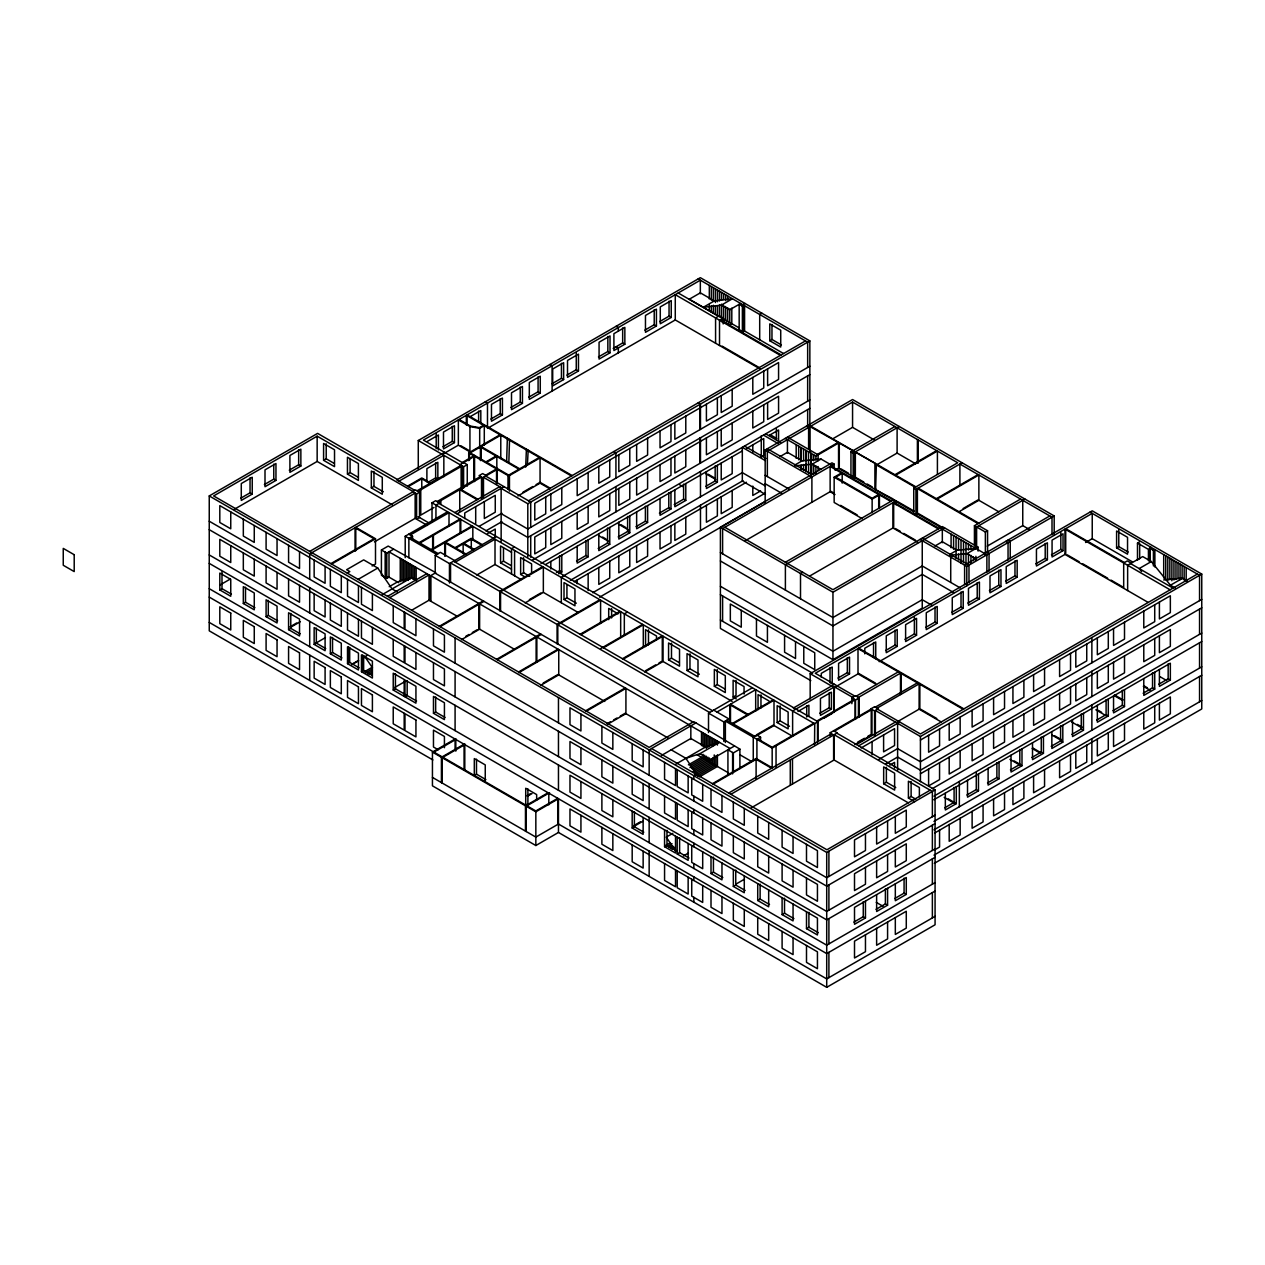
<?xml version="1.0" encoding="UTF-8"?>
<svg xmlns="http://www.w3.org/2000/svg" width="1265" height="1265" viewBox="0 0 1265 1265"><rect width="100%" height="100%" fill="white"/><g stroke="black" fill="none" stroke-linecap="round" stroke-linejoin="round"><path stroke-width="1.5" d="M432.883 759.949L209.247 630.84L209.247 495.943L317.594 433.389L397.463 479.498M412.943 491.468L317.151 436.172L213.627 495.943L649.151 747.394L693.758 721.635L739.899 749.117L739.899 768.567M240.666 498.252L250.043 492.828L252.241 494.093L252.241 477.237L241.283 483.546L241.283 500.418L252.241 494.093M264.385 484.558L273.762 479.135L275.96 480.4L275.96 463.528L265.002 469.853L265.002 486.725L275.96 480.4M289.274 470.185L298.666 464.761L300.864 466.026L300.864 449.154L289.906 455.479L289.906 472.351L300.864 466.026M233.993 509.479L317.151 461.456L392.419 504.909M323.587 460.318L334.529 466.643L334.529 449.787L323.587 443.462L323.587 460.318L326.212 458.8L334.023 463.322M347.448 474.106L358.406 480.431L358.406 463.559L347.448 457.25L347.448 474.106L350.089 472.588L357.9 477.111M418.272 469.173L418.272 440.505L700.336 277.668L809.853 340.902L809.853 425.862M427.444 441.327L438.402 435.002L438.402 449.992M469.853 416.849L480.811 410.524L480.811 423.633M371.325 487.895L382.283 494.22L382.283 477.348L371.325 471.023L371.325 487.895L373.966 486.377L383.342 491.785M442.876 446.751L452.269 441.327L454.451 442.592L454.451 425.736L443.493 432.061L443.493 448.917L454.451 442.592M490.852 419.063L500.228 413.639L502.426 414.904L502.426 398.048L491.468 404.357L491.468 421.229L502.426 414.904M510.87 407.488L520.263 402.08L522.445 403.345L522.445 386.473L511.503 392.798L511.503 409.67L522.445 403.345M528.691 397.21L538.084 391.786L540.266 393.051L540.266 376.195L529.308 382.52L529.308 399.376L540.266 393.051M552.062 383.706L561.454 378.298L563.637 379.563L563.637 362.691L552.694 369.016L552.694 385.888L563.637 379.563M566.894 375.152L576.271 369.728L578.469 370.993L578.469 354.137L567.511 360.462L567.511 377.318L578.469 370.993M598.456 356.936L607.848 351.512L610.03 352.777L610.03 335.921L599.072 342.23L599.072 359.102L610.03 352.777M613.193 348.428L622.665 342.957L624.847 344.222L624.847 327.35L613.904 333.675L613.904 350.547L624.847 344.222M644.834 330.149L654.226 324.726L656.424 325.99L656.424 309.134L645.466 315.459L645.466 332.315L656.424 325.99M659.666 321.595L669.043 316.171L671.241 317.436L671.241 300.58L660.283 306.905L660.283 323.761L671.241 317.436M483.546 425.246L479.388 427.649L470.485 426.052L459.1 419.474M443.382 453.835L458.357 445.185L458.357 419.901L469.932 426.574L479.688 428.329L484.289 425.673L484.289 445.122M444.568 452.317L396.736 479.925L414.841 490.377M487.484 428.376L675.273 319.95L760.123 368.937M398.934 481.19L443.841 455.258L443.841 476.668M220.3 584.825L230.325 579.038M714.33 300.928L703.261 307.316L721.382 305.134L732.451 298.746L714.33 300.928L700.336 292.847L689.267 299.236L739.155 327.904M219.81 589.933L230.752 596.258L230.752 579.386L219.81 573.077L219.81 589.933L221.992 588.668L231.384 594.091M407.551 486.155L421.783 477.949L430.543 482.993M408.279 486.582L421.783 478.787L429.815 483.42M468.714 460.65L468.714 452.87L500.055 434.78M470.185 452.87L500.782 435.192L500.782 458.547M427.839 482.424L435.65 477.901L437.848 479.166L437.848 462.294L426.89 468.619L426.89 481.744M462.231 462.516L474.565 455.4M309.704 551.414L412.943 491.816M459.954 464.666L474.565 456.238L474.565 481.538M507.36 438.149L506.632 461.915M740.642 303.474L729.573 309.862L721.382 305.134M417.039 490.804L461.124 465.346L461.124 486.74M430.021 483.673L437.848 479.166M418.067 491.389L462.152 465.931L462.152 489.286M509.542 439.414L508.815 463.18M742.824 304.738L745.022 303.474M416.596 493.919L419.521 492.227L419.521 517.527L416.596 519.203L416.596 493.919L412.659 491.642L415.584 489.95L419.521 492.227M463.607 488.179L463.607 466.769L467.259 464.666L467.259 486.076M723.169 323.935L723.169 318.1L719.516 320.203L719.516 345.503M744.579 331.035L743.108 331.873L739.171 329.596L739.171 304.312L743.108 306.589L744.579 305.751L744.579 331.035L783.43 353.473M722.505 321.942L725.667 320.124L725.667 306.494M724.545 323.128L727.707 321.294L727.707 307.68M485.886 461.931L496.101 456.032M486.614 462.357L496.829 456.444L496.829 470.074M243.323 603.5L254.265 609.825L254.265 592.969L243.323 586.644L243.323 603.5L245.505 602.235L254.897 607.659M726.6 324.299L729.763 322.48L729.763 308.866M728.64 325.485L731.803 323.666L731.803 308.091M432.013 522.271L432.013 502.806L435.65 500.703L439.603 502.98L435.951 505.083L435.951 518.713M526.414 449.154L525.687 467.085M761.878 313.198L759.696 314.463L759.696 339.763M437.121 501.541L480.479 476.51M330.877 563.637L374.029 538.732L355.054 527.774L355.054 551.113M438.133 502.142L481.506 477.111L481.506 498.505M528.169 450.166L527.442 464.208M331.62 564.064L375.499 538.732L375.499 564.016L372.116 565.977M485.586 475.245L497.272 468.509M486.313 475.672L482.661 473.569L479.024 475.672L482.661 477.775L497.272 469.347L497.272 482.961M374.44 541.863L415.141 518.365L427.38 525.434M434.006 507.471L420.755 515.124L420.755 489.824M539.333 457.456L508.008 475.545L508.008 489.16M468.714 452.87L508.736 475.972L540.06 457.883L540.06 483.167L517.97 495.927M266.093 616.656L277.051 622.981L277.051 606.125L266.093 599.8L266.093 616.656L268.291 615.391L277.668 620.815M381.413 549.99L388.197 546.069L435.808 572.697L430.48 575.781L389.003 551.84L389.003 577.125L386.805 578.39L381.413 575.275L381.413 549.99L386.805 553.105L393.605 549.184M405.211 557.644L405.211 536.234L447.557 511.787M410.319 534.968L449.012 512.641L449.012 526.256M347.243 573.077L349.836 571.59L346.61 569.724L363.672 559.889L377.761 568.032L392.071 588.937L397.099 591.846M412.517 540.139L412.517 536.234L408.864 538.352L408.864 557.802M454.783 512.594L499.691 486.661M456.981 513.859L504.071 486.661M419.158 542.606L460.049 518.998L460.049 532.628M769.768 340.744L780.726 347.053L780.726 330.197L769.768 323.872L769.768 340.744L771.966 339.479L781.359 344.886M419.885 543.033L460.776 519.425L460.776 533.039M358.121 579.37L377.761 568.032M522.967 492.196L532.786 486.535M536.06 484.637L539.333 482.74M289.938 626.855L296.722 622.949M290.476 627.361L300.358 621.653M288.578 629.638L299.536 635.963L299.536 619.107L288.578 612.782L288.578 629.638L290.776 628.373L300.169 633.797M431.207 549.563L472.098 525.955M431.934 549.99L472.825 526.382L472.825 539.997M479.055 526.398L501.873 513.226M528.533 500.782L805.473 340.902M435.223 572.839L435.223 555.335L440.41 552.346L454.641 560.569M501.146 541.531L501.146 488.353L527.805 503.739L809.853 340.902M455.005 547.713L471.292 538.305L482.234 544.63M389.209 586.707L397.4 581.979L411.71 577.599L416.754 580.509M455.732 548.125L471.292 539.143L481.506 545.057M485.855 530.905L501.873 521.654M487.452 533.577L495.263 529.055L495.263 536.55M382.251 594.597L411.71 577.599M387.549 596.353L426.827 573.678M389.731 597.618L429.009 574.942L429.009 600.227L411.931 610.094M435.223 555.335L449.455 563.558L496.26 536.534M455.258 562.182L495.01 539.19L495.01 564.49L476.794 575.022M315.285 643.474L325.437 637.607M314.147 644.391L325.089 650.716L325.089 633.86L314.147 627.535L314.147 644.391L316.329 643.126L325.722 648.55M809.853 366.186L527.805 529.039L501.146 513.653M809.853 374.63L527.805 537.467L501.146 522.081M514.444 547.033L511.519 548.725L511.519 574.01M330.355 653.752L341.297 660.077L341.297 643.221L330.355 636.896L330.355 653.752L332.537 652.487L341.93 657.911M429.009 600.227L457.282 616.292M511.519 552.299L500.56 545.974L500.56 562.846L503.486 561.154L511.313 565.676M347.511 663.666L358.454 669.976L358.454 653.12L347.511 646.795L347.511 663.666L349.693 662.401L359.086 667.809M351.559 664.425L358.295 660.536M361.679 658.591L366.739 655.665M532.423 560.079L809.853 399.914M351.923 664.631L358.675 660.741M362.043 658.796L365.411 656.851M531.6 573.266L531.6 563.89L520.642 557.565L520.642 574.437L523.568 572.745L529.703 576.287M540.946 563.605L809.853 408.342M545.721 564.427L742.318 450.925M746.809 448.332L763.744 438.544L763.744 455.416L760.613 457.218M769.183 435.413L778.576 429.989L778.576 441.232M439.382 626.286L483.262 600.954M542.622 566.673L499.833 591.372L499.833 610.837M361.458 671.715L372.4 678.04L372.4 661.168L361.458 654.843L361.458 671.715L363.64 670.45L372.1 675.336M440.109 626.697L483.989 601.365M364.241 671.857L372.416 667.129M365.822 672.774L372.369 668.995M367.419 673.692L372.337 670.861M369.016 674.609L372.29 672.727M765.167 503.17L765.167 449.992L852.563 399.534L1054.188 515.946L1054.188 535.395M556.458 572.555L559.589 570.752L561.786 572.017L561.786 555.145M576.555 560.948L585.948 555.525L588.146 556.79L588.146 539.934M598.171 548.472L607.564 543.049L609.746 544.314L609.746 527.458M618.206 536.913L627.598 531.49L629.78 532.755L629.78 515.899M636.026 526.62L645.403 521.196L647.601 522.461L647.601 505.605M659.397 513.131L668.79 507.708L670.972 508.973L670.972 492.117M674.213 504.577L683.606 499.153L685.788 500.418L685.788 483.546M705.791 486.345L715.168 480.921L717.366 482.186L717.366 465.33M942.678 528.454L917.394 513.859L915.939 514.697L913.741 513.432L913.741 488.148L957.7 462.769L852.563 402.064L767.349 451.257L767.349 476.557M558.656 573.82L561.786 572.017M588.146 556.79L577.188 563.115L577.188 546.259M609.746 544.314L598.804 550.639L598.804 533.783M629.78 532.755L618.822 539.08L618.822 522.208M647.601 522.461L636.643 528.786L636.643 511.93M670.972 508.973L660.03 515.298L660.03 498.426M685.788 500.418L674.846 506.743L674.846 489.871M717.366 482.186L706.408 488.511L706.408 471.655M562.577 576.397L742.318 472.636L765.436 485.981M564.237 575.781L561.312 577.472L561.312 602.757M465.71 636.374L468.999 634.477M472.304 632.563L477.237 629.717M529.355 599.626L540.961 592.921M461.504 639.647L479.609 629.195L514.523 649.34M525.117 602.915L543.349 592.384L578.073 612.434M779.983 456.618L787.431 452.317L802.136 460.808L821.017 459.053L831.975 465.378M570.357 580.335L743.014 480.653M574.104 581.758L746.461 482.25M394.854 687.401L405.1 681.487M406.365 695.118L404.183 696.382L404.183 679.511L393.225 673.201L393.225 690.058L395.423 688.793L404.8 694.216M832.512 438.939L852.563 427.364L874.589 440.078M794.689 465.109L802.136 460.808M564.016 599.468L574.958 605.793L574.958 588.937L564.016 582.612L564.016 599.468L566.926 597.792L576.318 603.199M817.364 454.42L837.81 442.624M785.249 438.402L815.909 456.112L839.28 442.624L839.28 467.908M760.613 490.931L752.802 495.453L752.802 486.092M404.974 696.841L415.932 703.166L415.932 686.31L404.974 679.985L404.974 696.841L407.172 695.576L416.565 701M795.084 465.789L812.083 464.223L821.017 459.053M592.763 592.7L765.404 493.018M810.786 680.617L720.402 628.436L720.402 527.268L831.975 462.848L834.157 464.113L834.157 468.003M913.567 511.645L854.602 477.601L853.148 478.455L850.95 477.19L850.95 451.89L894.908 426.511M599.594 597.191L765.404 501.446M834.157 464.113L722.6 528.533L722.6 553.817M850.95 451.89L853.148 453.155L899.289 426.511M496.623 659.334L540.503 634.002M599.863 599.721L557.074 624.42L557.074 643.885M497.351 659.745L541.23 634.413M835.137 470.295L838.553 468.335L852.42 476.336L850.95 477.19M862.224 518.682L834.157 502.474L834.157 477.19L841.462 472.968M433.468 713.286L444.426 719.611L444.426 702.755L433.468 696.43L433.468 713.286L435.65 712.021L445.043 717.445M810.074 451.89L810.074 426.605L875.633 463.607L808.604 424.914M580.145 634.287L619.945 611.311M580.888 634.714L620.672 611.738L620.672 637.038M876.36 489.318L875.633 489.745L876.36 464.034L915.939 486.883M745.291 540.724L830.14 491.721L834.995 494.52M877.056 464.65L897.106 453.076L915.702 463.812M518.524 671.984L558.023 649.166M518.745 672.695L558.75 649.593L558.75 674.878L604.749 701.443M627.25 612.165L624.325 613.841L624.325 635.251M894.908 474.739L936.669 450.625M895.636 475.166L937.412 451.052L937.412 474.391M600.78 648.518L642.573 624.388M603.516 647.775L643.3 624.799L643.3 646.209M543.207 683.021L558.023 674.466M540.661 685.345L558.75 674.878M836.798 733.147L935.072 789.882L935.072 924.778L826.709 987.332L558.466 832.465L535.838 845.526L432.44 785.834L432.44 752.106L455.811 738.618M433.911 752.106L455.811 739.472L455.811 751.141M834.157 477.19L872.138 499.106L879.428 494.884L879.428 508.514M464.793 743.804L441.422 757.292L441.422 782.592M785.391 562.245L893.896 499.612L896.079 500.877L896.079 504.767M622.491 658.733L662.291 635.773L662.291 661.057L658.97 662.971M896.079 500.877L785.391 564.775L785.391 590.075M913.741 488.148L915.939 489.413L962.08 462.769M623.234 659.16L663.018 636.184L663.018 661.484L732.15 701.395M802.69 572.239L800.508 573.504L800.508 598.804M936.385 498.679L978.145 474.565M937.112 499.106L978.873 474.992L978.873 500.292L958.823 511.851M645.703 670.624L655.665 664.884M809.679 576.049L892.948 527.979L918.153 542.527M644.786 672.015L663.018 661.484M668.568 659.84L679.526 666.165L679.526 649.293L668.568 642.968L668.568 659.84L671.494 658.148L679.305 662.67M585.695 710.756L625.195 687.954M485.886 779.588L476.494 774.18L474.312 775.445L474.312 758.573L485.254 764.898L485.254 781.77M586.422 711.183L625.922 688.381L625.922 713.666L668.299 738.128M963.108 508.546L978.145 499.865M687.037 670.497L697.995 676.822L697.995 659.966L687.037 653.641L687.037 670.497L689.963 668.821L699.355 674.229M720.402 527.268L832.955 592.241L944.528 527.837M607.089 723.691L610.394 721.793M613.683 719.896L616.972 717.998M620.261 716.101L625.195 713.239M607.832 724.118L625.922 713.666M934.882 546.053L942.33 541.736L957.036 550.228L975.916 548.488M974.43 545.152L974.43 525.702L1020.57 499.058M1024.95 499.058L976.612 526.967L976.612 546.417M714.346 686.263L725.304 692.587L725.304 675.731L714.346 669.406L714.346 686.263L717.271 684.586L725.098 689.093M527.173 795.558L530.573 793.598M527.347 796.302L532.027 793.598M974.43 525.702L985.372 532.027L987.57 530.762L987.57 552.157M949.588 554.544L957.036 550.228M952.924 555.857L950.727 557.122L950.727 582.422M548.093 792.744L525.465 805.821L525.465 831.105M549.563 792.744L526.193 806.232L526.193 831.532M949.983 555.224L966.982 553.643L978.114 547.223L978.114 551.113M987.253 546.116L1022.752 525.623L1029.52 529.529M744.057 694.058L744.057 686.563L733.115 680.238L733.115 697.094L736.024 695.418L736.024 680.428M432.44 752.106L535.838 811.798L558.466 798.737L558.466 832.465M708.511 732.577L708.511 713.112L752.39 687.78M1049.808 515.946L964.61 565.139L964.61 584.588M920.066 539.428L966.792 566.404L1054.188 515.946M695.956 722.9L649.151 749.924L649.151 775.208M716.97 712.021L755.679 689.678L755.679 711.088M661.374 755.505L690.832 738.491L705.554 746.982L719.469 742.381L699.83 753.719L685.899 758.32L671.193 749.829M708.511 713.112L723.833 721.967L729.02 718.979L713.697 710.124M720.402 594.708L832.955 659.697L922.248 608.133L922.248 540.693M810.185 698.976L810.185 673.676L1092.233 510.839L1201.75 574.073L1201.75 708.969L934.313 863.363M732.388 723.453L773.279 699.845M558.466 824.021L535.838 837.098L432.44 777.406M733.115 723.865L774.006 700.257L774.006 725.557L755.268 736.372M676.079 763.997L705.554 746.982M837.952 678.072L847.344 672.648L849.527 673.913L849.527 657.057L838.584 663.382L838.584 680.238L849.527 673.913M885.627 650.542L895.019 645.118L897.217 646.383L897.217 629.527L886.259 635.852L886.259 652.708L897.217 646.383M904.981 639.378L914.374 633.955L916.556 635.22L916.556 618.364L905.614 624.673L905.614 641.545L916.556 635.22M925.648 627.44L935.025 622.032L937.223 623.281L937.223 606.425L926.265 612.75L926.265 629.606L937.223 623.281M951.644 612.434L961.02 607.01L963.218 608.275L963.218 591.419L952.26 597.744L952.26 614.6L963.218 608.275M967.852 603.073L977.228 597.665L979.426 598.93L979.426 582.058L968.468 588.383L968.468 605.255L979.426 598.93M989.388 590.644L998.765 585.221L1000.963 586.486L1000.963 569.63L990.005 575.955L990.005 592.811L1000.963 586.486M1005.596 581.283L1014.973 575.86L1017.171 577.125L1017.171 560.269L1006.213 566.593L1006.213 583.45L1017.171 577.125M1035.814 563.826L1045.206 558.418L1047.404 559.683L1047.404 542.812L1036.446 549.136L1036.446 566.008L1047.404 559.683M1051.452 554.813L1060.829 549.389L1063.027 550.654L1063.027 533.798L1052.069 540.123L1052.069 556.98L1063.027 550.654M688.397 764.851L701.506 757.292M689.994 765.768L703.087 758.209L703.087 754.32M689.947 767.634L704.684 759.126L704.684 755.237M793.345 708.052L834.457 684.333M691.544 768.551L706.281 760.059L706.281 756.17M852.673 697.379L834.457 686.863L792.617 711.009L792.617 736.309L774.006 725.557M835.785 686.721L858.729 673.47L875.522 683.163M879.191 661.658L1065.715 553.975L1065.715 528.675L1124.411 562.577M1085.607 542.495L1092.233 538.669L1132.475 561.897M693.141 769.484L707.862 760.977L707.862 757.087M734.506 746.002L710.471 759.87L699.83 753.719M777.169 722.536L788.127 728.861L788.127 712.005L777.169 705.68L777.169 722.536L780.094 720.86L789.486 726.268M693.094 771.334L709.459 761.894L709.459 758.004M756.47 734.823L773.279 725.13M797.962 711.483L808.904 705.174L808.904 716.401M694.675 772.267L711.057 762.811L711.057 758.921M694.643 774.117L712.638 763.728L712.638 757.893M696.24 774.322L693.837 775.714L693.837 779.303M727.928 775.081L727.928 749.797L733.336 752.912L739.899 749.117M760.565 741.084L760.565 737.195L756.913 739.298L756.913 758.747M696.224 775.05L714.235 764.645L714.235 754.92M697.821 775.967L715.816 765.562L715.816 755.837M699.418 776.884L717.413 766.479L717.413 754.81M819.815 713.207L829.207 707.783L831.405 709.048L831.405 692.176L820.447 698.501L820.447 715.373L831.405 709.048M851.867 703.688L851.867 697.837L855.504 695.734L859.156 697.837L859.156 717.302M856.247 696.161L899.035 671.446M633.86 825.602L640.438 821.807M632.943 826.978L642.826 821.27M1116.6 547.856L1127.542 554.181L1127.542 537.325L1116.6 531L1116.6 547.856L1118.782 546.591L1128.174 552.014M816.826 721.066L854.444 699.339M632.184 811.165L632.184 828.022L634.382 826.757L643.774 832.18M813.79 723.232L772.172 747.267L757.64 738.871M817.554 721.493L855.187 699.766L855.187 719.216M725.367 742.492L725.367 721.082L772.172 748.105L817.917 721.698L817.917 741.148M823.768 718.314L832.07 713.523M851.867 697.837L855.504 699.956L859.156 697.837M712.448 783.683L756.106 758.478L772.314 767.839M713.175 784.11L756.106 759.316L771.587 768.25M1139.67 543.665L1139.67 558.656L1137.488 559.921L1137.488 543.065L1139.67 541.799M1149.474 561.723L1149.474 548.109L1150.929 547.271M875.301 707.167L918.09 682.452M834.347 731.186L871.98 709.459L871.98 734.744L854.871 744.626M728.656 793.044L831.421 733.716M877.056 708.179L919.845 683.464L919.845 708.764L936.78 718.536M874.574 710.946L878.21 708.843L874.574 706.74L870.921 708.843L874.574 710.946L874.574 736.246M730.854 794.309L837.272 732.862L833.619 730.759M1149.474 548.109L1153.411 550.386L1154.882 549.548L1154.882 567.052M672.806 833.335L666.26 837.114L675.905 851.44M1175.375 588.067L1170.441 585.221L1151.34 561.549L1139.18 568.57L1141.568 571.527M665.485 845.526L670.403 842.696M664.568 829.856L664.568 846.712L666.971 845.32M667.082 846.459L672 843.613M668.679 847.376L671.952 845.479M670.26 848.293L673.533 846.396M671.857 849.21L675.13 847.313M857.559 742.223L864.406 738.286M867.822 736.309L871.237 734.332L871.237 709.033L829.966 732.862L833.619 734.981L833.619 760.265M856.5 744.516L895.414 722.062M897.249 721.809L919.117 709.175L941.128 721.888M751.22 807.829L834.094 759.996L908.27 802.816M858.698 745.781L899.81 722.062M677.202 837.145L677.202 854.002L679.605 852.61L688.998 858.034M861.117 747.947L894.561 728.64L894.561 745.512L883.602 751.837L883.602 734.965M683.464 855.915L688.381 853.069M1170.441 585.221L1182.617 578.2L1187.535 581.046M1197.37 574.073L920.43 733.969L877.578 709.222M879.001 759.364L897.612 748.611L920.43 761.783L1201.75 599.373M875.38 733.827L875.38 710.487L920.43 736.499L1201.75 574.073M920.43 740.057L1170.346 595.768L1170.346 612.624L1159.404 618.949L1159.404 602.093M885.769 763.886L897.612 757.039L920.43 770.211L1201.75 607.801M889.864 765.072L894.561 762.368L894.561 767.997M711.009 856.658L711.009 873.53L713.428 872.138L722.805 877.562M883.666 783.762L894.624 790.087L894.624 773.231L883.666 766.906L883.666 783.762L886.37 782.213L895.762 787.636M920.43 773.785L1170.346 629.48L1170.346 646.352L1159.404 652.677L1159.404 635.805M735.945 884.109L744.437 879.207M733.336 869.561L733.336 886.417L735.74 885.026L745.132 890.449M919.37 796.887L919.37 787.526L908.412 781.201L908.412 798.057L911.116 796.491L915.813 799.211M932.305 788.648L1201.75 633.085M930.17 790.182L826.931 849.78L651.554 748.532M209.247 495.943L826.709 852.436L935.072 789.882M933.965 796.128L1201.75 641.513M757.719 883.634L757.719 900.49L760.123 899.099L769.515 904.522M933.807 799.78L1170.346 663.208L1170.346 680.064L1159.404 686.389L1159.404 669.533M987.491 782.94L996.883 777.516L999.065 778.781L999.065 761.925M944.718 807.813L954.095 802.389L954.095 787.415M966.903 795.005L976.28 789.581L978.477 790.846L978.477 773.99M1010.419 769.879L1019.796 764.471L1021.994 765.72L1021.994 748.864M1031.876 757.498L1041.269 752.074L1043.451 753.339L1043.451 736.467M1051.231 746.318L1060.608 740.895L1062.806 742.16L1062.806 725.304M1071.882 734.396L1081.275 728.972L1083.473 730.237L1083.473 713.365M1096.708 720.054L1106.1 714.63L1108.298 715.895L1108.298 699.039M1112.915 710.693L1122.308 705.285L1124.506 706.55L1124.506 689.678M1143.149 693.252L1152.542 687.828L1154.724 689.093L1154.724 672.237M1158.772 684.223L1168.164 678.799L1170.346 680.064M935.072 815.166L826.709 877.736L209.247 521.227M999.065 778.781L988.107 785.106L988.107 768.235M956.293 786.798L956.293 803.654L945.335 809.98L945.335 793.123M978.477 790.846L967.519 797.171L967.519 780.315M1021.994 765.72L1011.035 772.045L1011.035 755.189M1043.451 753.339L1032.509 759.664L1032.509 742.792M1062.806 742.16L1051.848 748.485L1051.848 731.629M1083.473 730.237L1072.514 736.562L1072.514 719.69M1108.298 715.895L1097.34 722.22L1097.34 705.364M1124.506 706.55L1113.548 712.875L1113.548 696.003M1154.724 689.093L1143.781 695.418L1143.781 678.546M933.965 821.412L1201.75 666.813M935.072 823.61L826.709 886.164L209.247 529.671M782.102 897.707L782.102 914.579L784.521 913.188L793.898 918.596M934.013 829.824L1201.75 675.241M934.867 832.892L1170.346 696.936L1170.346 713.792L1159.404 720.117L1159.404 703.261M935.072 848.894L826.709 911.448L209.247 554.956M934.867 849.748L939.563 847.044L939.563 830.188M806.501 911.796L806.501 928.652L808.904 927.261L818.297 932.685M934.013 855.124L1201.75 700.541M935.072 857.322L826.709 919.876L209.247 563.384M853.875 922.122L863.268 916.698L865.466 917.963L865.466 901.091M876.013 909.345L885.389 903.922L887.587 905.187L887.587 888.33M894.703 898.545L904.08 893.137L906.278 894.402L906.278 877.531L854.507 907.416L854.507 924.288L865.466 917.963M887.587 905.187L876.629 911.512L876.629 894.655M906.278 894.402L895.32 900.727L895.32 883.856M935.072 882.622L826.709 945.176L209.247 588.684M935.072 891.05L826.709 953.604L209.247 597.112M935.072 916.35L826.709 978.904L557.739 823.61L557.739 798.31L535.838 810.96L209.247 622.412M1163.705 579.939L1182.617 578.2M698.138 278.933L807.655 342.167L807.655 367.451M1090.035 512.104L1199.552 575.338L1199.552 600.638M1137.488 543.065L1148.43 549.389L1148.43 560.616M1151.34 561.549L1142.706 556.568L1127.637 565.265L1127.637 590.565M723.169 318.1L719.232 315.823L715.579 317.926L715.579 343.226M678.198 292.974L718.504 316.25M720.259 319.792L781.153 354.943M780.41 355.37L675.273 294.666L675.273 319.95M1131.29 563.162L1127.336 560.885L1123.684 562.988L1123.684 588.288M1130.546 563.589L1173.05 588.114M1170.125 589.806L1064.988 529.102L1064.988 554.386L1148.035 602.346M721.951 346.057L759.158 367.546M978.873 500.292L998.891 511.835M1067.391 554.94L1079.14 561.723M1082.492 563.652L1107.65 578.184M1111.002 580.113L1122.735 586.897M918.137 488.148L978.81 523.172M1008.047 540.06L1010.229 541.325L1010.229 558.83M875.633 464.461L915.212 487.294M978.066 523.599L917.394 488.559L917.394 513.859M806.422 426.178L808.604 427.444L808.604 448.838M978.81 525.702L987.57 530.762M1005.849 541.325L1008.047 542.59L1008.047 560.095M616.134 326.275L618.332 327.54L618.332 331.13M787.431 437.137L818.107 454.847L818.107 460.681M978.114 547.223L942.33 526.572L832.955 589.711L724.798 527.268M986.874 552.283L989.056 553.548L989.056 571.053M840.814 468.793L848.53 473.252M863.789 482.06L855.346 477.19L855.346 451.89M867.173 484.021L872.249 486.946M893.232 499.058L874.906 489.318L874.906 464.034M897.328 501.43L914.247 511.202M918.137 513.432L936.385 523.979M937.112 524.39L940.448 526.319M940.148 527.837L986.874 554.813L986.874 572.318M830.884 466.01L891.477 501.003M939.041 528.47L893.675 502.268L893.675 527.552M890.75 501.414L830.14 466.437L830.14 491.721M938.314 528.881L892.948 502.679L892.948 527.979M769.99 434.575L776.757 438.481M616.134 346.721L618.332 347.986L618.332 352.84M765.673 433.848L780.537 442.434M763.491 435.113L778.355 443.699M812.083 464.223L820.843 469.283M966.982 553.643L975.742 558.703M698.28 402.776L700.478 404.041L700.478 429.341M767.349 448.727L811.893 474.438M922.248 538.163L968.99 565.139L968.99 582.643M1159.926 676.649L1166.725 680.586M765.167 449.992L811.893 476.968L811.893 502.268M830.884 491.31L834.252 493.255M895.351 528.533L900.395 531.442M903.748 533.387L915.512 540.171M744.5 446.071L765.973 458.468M765.436 460.681L742.318 447.336L742.318 481.064L765.436 494.409M840.608 505.352L857.196 514.934M1144.05 685.867L1147.434 687.828M1143.323 686.294L1150.091 690.2M765.167 475.292L789.376 489.27M960.198 587.893L922.248 565.977L832.955 617.541L720.402 552.552M765.167 483.72L781.659 493.239M953.81 592.637L922.248 574.405L832.955 625.969L720.402 560.98M549.911 364.51L552.109 365.775L552.109 391.075M1114.639 695.023L1123.114 699.909M1113.912 695.45L1122.371 700.336M708.1 474.217L714.883 478.123M705.68 473.648L715.848 479.514M932.416 605.571L922.248 599.705L832.955 651.254L720.402 586.28M1098.257 710.345L1101.641 712.306M1095.838 709.792L1105.99 715.658M679.653 484.764L683.053 486.725M613.731 451.589L615.928 452.854L615.928 478.154M1077.321 724.402L1082.397 727.328M1071.502 721.888L1081.67 727.755M485.301 401.811L487.484 403.076L487.484 426.432M1054.441 735.645L1061.224 739.551M1052.021 735.091L1060.497 739.978M572.191 475.577L467.054 414.873L467.054 424.613M571.464 476.004L466.326 415.299L466.326 425.024M1032.904 748.074L1039.688 751.995M858.729 648.186L963.867 708.874M1032.177 748.5L1040.636 753.387M963.139 709.301L858.002 648.597L858.002 673.897L876.471 684.555M620.783 524.627L625.859 527.552M618.364 524.074L628.515 529.94M519.678 468.793L481.127 446.545L481.127 460.16M518.95 469.22L480.4 446.972L480.4 460.586M540.013 482.297L550.18 488.164M540.06 483.167L549.975 488.891M1014.087 760.898L1020.855 764.803M1009.96 759.364L1020.128 765.23M460.729 445.707L468.856 450.403M458.357 445.185L469.932 451.874L469.932 426.574M602.614 537.072L605.998 539.032M598.503 535.538L608.655 541.404M463.607 462.563L467.259 464.666M462.958 462.943L423.395 440.094L700.336 280.197L700.336 293.812M485.665 476.051L530.715 502.047L530.715 527.347M501.873 487.926L483.483 477.316L483.483 496.766M418.272 440.505L463.607 466.769M854.871 696.114L815.293 673.265L1092.233 513.369L1092.233 538.669M720.402 620.008L812.589 673.217M810.185 673.676L833.73 687.274L833.73 712.574L834.457 686.863M460.476 489.239L477.854 499.264M477.126 499.691L459.748 489.666L459.748 511.06M817.917 721.698L438.876 503.407M948.291 798.879L956.293 803.654M944.18 797.345L954.348 803.212M432.013 502.806L814.518 723.659M618.079 613.825L608.702 608.402L608.702 619.644M768.994 700.952L758.051 694.627L758.051 709.618M908.412 798.057L914.674 801.678M500.56 562.846L511.519 569.171M520.642 574.437L525.244 577.093M733.115 697.094L736.246 698.913M418.067 516.689L428.772 522.856M463.876 543.428L474.106 549.326M473.363 549.753L463.148 543.855L463.148 553.58M495.01 564.49L521.18 579.591M748.074 714.377L730.49 704.226L730.49 721.73M747.346 714.804L729.763 704.652L729.763 722.157M465.963 554.023L445.438 542.179L445.438 555.809M465.22 554.449L444.711 542.606L444.711 556.221M408.864 534.13L412.517 536.234M760.565 737.195L756.913 735.076L753.26 737.195L753.26 760.534M453.55 561.201L712.59 710.756M410.319 537.499L438.212 553.611M726.837 720.244L754.731 736.341M405.211 536.234L436.757 554.449M709.602 712.48L450.546 562.925L450.546 582.374M375.499 538.732L355.781 527.347L355.781 550.686M435.065 573.124L693.03 722.062M730.126 748.532L430.685 575.654L430.685 600.954M740.136 754.905L751.631 761.53M696.936 754.652L728.529 772.899M388.07 576.587L398.633 582.691M876.25 902.372L883.002 906.262M676.538 850.839L666.987 845.336L666.971 830.33M393.225 690.058L404.183 696.382M632.184 828.022L643.142 834.347L643.142 817.475M664.568 846.712L675.526 853.037L675.526 836.181M677.202 854.002L688.144 860.327L688.144 843.47M711.009 873.53L721.967 879.855L721.967 862.983M733.336 886.417L744.279 892.742L744.279 875.87M757.719 900.49L768.677 906.815L768.677 889.959M782.102 914.579L793.06 920.904L793.06 904.032M806.501 928.652L817.443 934.977L817.443 918.121L569.977 775.239L569.977 792.111L580.935 798.421L580.935 781.564M438.164 749.718L433.468 747.014L433.468 730.142L444.426 736.467L444.426 747.71M364.715 656.456L372.432 667.714M685.899 758.32L697.695 775.824M1199.552 609.066L1199.552 634.35M1199.552 642.778L1199.552 668.078M1199.552 676.506L1199.552 701.806M1186.19 567.621L1186.19 581.236M1184.151 566.451L1184.151 580.066M1182.111 565.265L1182.111 578.88M1180.071 564.079L1180.071 579.655M1178.015 562.909L1178.015 578.469M1175.976 561.723L1175.976 579.228M1173.936 560.537L1173.936 580.003M1171.88 559.367L1171.88 580.761M1169.84 558.181L1169.84 579.576M1168.164 663.825L1168.164 678.799M1167.801 556.995L1167.801 580.35M1165.761 555.825L1165.761 579.164M1163.705 554.639L1163.705 577.994M1154.724 604.781L1154.724 621.653L1143.781 627.962L1143.781 611.106M1154.724 638.509L1154.724 655.365L1143.781 661.69L1143.781 644.834M1154.724 705.949L1154.724 722.821L1143.781 729.146L1143.781 712.274M1154.139 549.959L1154.139 565.534M1153.411 550.386L1153.411 565.945M1152.542 672.838L1152.542 687.828M1150.201 548.536L1150.201 562.15M1124.506 622.238L1124.506 639.094L1113.548 645.419L1113.548 628.563M1124.506 655.966L1124.506 672.822L1113.548 679.147L1113.548 662.275M1124.506 723.406L1124.506 740.262L1113.548 746.587L1113.548 729.731M1122.308 690.295L1122.308 705.285M1118.782 529.735L1118.782 546.591M1108.298 631.599L1108.298 648.455L1097.34 654.78L1097.34 637.924M1108.298 665.311L1108.298 682.183L1097.34 688.508L1097.34 671.636M1108.298 732.767L1108.298 749.623L1097.34 755.948L1097.34 739.092M1106.1 699.656L1106.1 714.63M1091.869 637.513L1091.869 662.813M1091.869 671.241L1091.869 696.525M1091.869 704.969L1091.869 730.253M1091.869 738.681L1091.869 763.981M1086.746 644.027L1086.746 660.883L1075.803 667.208L1075.803 650.352M1086.746 677.755L1086.746 694.611L1075.803 700.937L1075.803 684.08M1086.746 745.196L1086.746 762.068L1075.803 768.377L1075.803 751.521M1081.275 713.982L1081.275 728.972M1070.538 653.388L1070.538 670.244L1059.596 676.569L1059.596 659.713M1070.538 687.116L1070.538 703.972L1059.596 710.298L1059.596 693.426M1070.538 754.557L1070.538 771.413L1059.596 777.738L1059.596 760.882M1060.829 532.533L1060.829 549.389M1060.608 725.904L1060.608 740.895M1052.006 534.716L1052.006 517.211L959.898 464.034L959.898 485.428M1045.206 543.428L1045.206 558.418M1044.558 668.394L1044.558 685.25L1033.6 691.576L1033.6 674.719M1044.558 702.122L1044.558 718.979L1033.6 725.304L1033.6 708.447M1044.558 769.563L1044.558 786.419L1033.6 792.744L1033.6 775.888M1041.269 737.084L1041.269 752.074M1023.891 680.317L1023.891 697.189L1012.933 703.514L1012.933 686.642M1023.891 714.045L1023.891 730.901L1012.933 737.226L1012.933 720.37M1023.891 781.501L1023.891 798.357L1012.933 804.682L1012.933 787.81M1022.752 500.323L1022.752 525.623M1019.796 749.481L1019.796 764.471M1014.973 560.885L1014.973 575.86M1004.536 691.496L1004.536 708.353L993.594 714.678L993.594 697.821M1004.536 725.225L1004.536 742.081L993.594 748.406L993.594 731.534M1004.536 792.665L1004.536 809.521L993.594 815.846L993.594 798.99M998.765 570.23L998.765 585.221M996.883 762.684L996.883 777.516M985.372 532.027L985.372 555.367M983.079 703.893L983.079 720.75L972.121 727.075L972.121 710.203M983.079 737.606L983.079 754.478L972.121 760.803L972.121 743.931M983.079 805.062L983.079 821.918L972.121 828.243L972.121 811.387M977.228 582.675L977.228 597.665M976.28 772.725L976.28 789.581M975.916 556.268L975.916 560.158M975.157 526.129L975.157 547.524M973.433 556.774L973.433 560.68M970.951 545.626L970.951 549.516M970.951 555.351L970.951 563.131M968.468 544.187L968.468 550.022M968.468 553.912L968.468 563.637M966.792 566.404L966.792 585.853M965.986 542.748L965.986 564.158M963.503 541.325L963.503 562.719M961.02 539.886L961.02 563.241M961.02 592.036L961.02 607.01M960.151 717.129L960.151 733.985L949.193 740.31L949.193 723.438M960.151 750.841L960.151 767.713L949.193 774.038L949.193 757.166M960.151 818.107L960.151 834.979L949.193 841.288L949.193 824.432M959.344 781.47L959.344 806.77M958.538 538.447L958.538 550.133M958.538 554.023L958.538 559.857M956.055 537.024L956.055 558.418M953.573 535.585L953.573 549.2M951.09 534.162L951.09 547.777M942.33 529.102L942.33 542.717M939.563 729.004L939.563 745.876L928.605 752.201L928.605 735.329M939.563 762.732L939.563 779.604L928.605 785.913L928.605 769.057M935.025 607.042L935.025 622.032M932.368 816.731L932.368 791.447L834.094 734.696L834.094 759.996M932.368 825.16L932.368 850.46M932.368 858.888L932.368 884.188M932.368 892.616L932.368 917.9M920.43 736.499L920.43 781.675M919.117 683.891L919.117 709.175M918.137 439.92L918.137 463.259M917.394 439.493L917.394 462.848M915.939 489.413L915.939 514.697M914.374 617.099L914.374 633.955M911.116 781.517L911.116 796.491M904.08 878.147L904.08 893.137M901.233 694.121L901.233 672.711L858.429 697.426L858.429 716.875M900.49 673.138L900.49 694.532M897.612 723.327L897.612 770.48M897.106 427.776L897.106 453.076M895.32 816.415L895.32 833.271L906.278 826.946L906.278 810.09L854.507 839.976L854.507 856.832L865.466 850.507L865.466 833.651M895.32 850.127L895.32 866.999L906.278 860.674L906.278 843.818L854.507 873.704L854.507 890.56L865.466 884.235L865.466 867.379M895.32 917.584L895.32 934.44L906.278 928.115L906.278 911.259L854.507 941.144L854.507 958L865.466 951.691L865.466 934.819M895.019 630.144L895.019 645.118M887.587 820.874L887.587 837.746L876.629 844.071L876.629 827.199M887.587 854.602L887.587 871.459L876.629 877.784L876.629 860.927M887.587 922.043L887.587 938.915L876.629 945.24L876.629 928.368M886.37 767.222L886.37 782.213M885.389 888.931L885.389 903.922M878.701 508.087L878.701 494.473L872.138 498.268L835.627 477.19L842.19 473.395L842.19 483.119M875.744 658.78L875.744 641.924L864.786 648.249L864.786 653.863M873.546 642.525L873.546 657.515M872.138 499.106L872.138 512.72M872.075 741.622L872.075 754.746M863.268 901.708L863.268 916.698M855.504 699.956L855.504 719.405M854.602 452.317L854.602 477.601M853.148 453.155L853.148 478.455M852.563 402.064L852.563 427.364M847.344 657.658L847.344 672.648M838.553 443.035L838.553 468.335M832.955 592.241L832.955 659.697M830.441 732.593L830.441 736.483M830.03 667.651L830.03 682.641L832.228 683.906L832.228 667.05L821.27 673.375L821.27 677.107M829.207 692.793L829.207 707.783M828.907 851.171L828.907 876.471M828.907 884.899L828.907 910.183M828.907 918.627L828.907 943.911M828.907 952.339L828.907 977.639M826.709 852.436L826.709 987.332M818.107 466.516L818.107 470.406M817.522 721.936L817.522 743.33M815.909 456.112L815.909 460.001M815.909 465.836L815.909 473.616M814.739 723.533L814.518 745.053M813.569 454.752L813.569 460.586M813.569 464.492L813.569 474.217M813.427 454.673L813.427 460.507M813.427 464.397L813.427 474.122M811.086 453.329L811.086 474.723M810.944 453.234L810.944 474.644M808.904 912.271L808.904 927.261M808.462 451.811L808.604 473.3M807.655 375.895L807.655 401.179M807.655 409.607L807.655 427.127M806.722 705.775L806.722 717.018M806.501 844.34L806.501 861.212L817.443 867.521L817.443 850.665L569.977 707.799L569.977 724.655L580.935 730.98L580.935 714.124M806.501 878.068L806.501 894.924L817.443 901.249L817.443 884.393L569.977 741.527L569.977 758.383L580.935 764.708L580.935 747.836M806.501 945.508L806.501 962.38L817.443 968.705L817.443 951.833L569.977 808.968L569.977 825.824L580.935 832.149L580.935 815.293M806.121 460.191L806.121 450.451L805.979 471.782L806.121 464.081M803.781 646.431L803.781 663.287L814.739 669.612L814.739 652.756L730.332 604.022L730.332 620.878L741.274 627.203L741.274 610.347M803.496 448.933L803.639 460.697M803.496 464.508L803.639 470.422M801.156 468.999L801.156 465.109L801.014 468.904M798.674 446.166L798.674 459.78M796.191 444.727L796.191 458.341M795.527 641.671L795.527 658.527L784.585 652.202L784.585 635.346M793.06 836.592L793.06 853.448L782.102 847.123L782.102 830.267M793.06 870.304L793.06 887.176L782.102 880.851L782.102 863.995M793.06 937.76L793.06 954.616L782.102 948.291L782.102 931.435M792.475 758.731L792.475 784.015M790.277 759.996L790.277 785.28M787.431 439.667L787.431 453.281M784.521 898.197L784.521 913.188M780.094 705.87L780.094 720.86M776.378 428.724L776.378 439.967M776.046 745.876L776.046 767.27M772.172 748.105L772.172 767.555M771.966 324.488L771.966 339.479M768.677 822.503L768.677 839.375L757.719 833.05L757.719 816.178M768.677 856.231L768.677 873.087L757.719 866.778L757.719 849.906M768.677 923.671L768.677 940.543L757.719 934.218L757.719 917.362M767.618 368.858L767.618 385.73L778.576 379.405L778.576 362.549L534.779 503.296L534.779 520.152L545.721 513.827L545.721 496.971M767.618 402.586L767.618 419.458L778.576 413.133L778.576 396.261L534.779 537.024L534.779 553.88L545.721 547.555L545.721 530.699M767.428 625.432L767.428 642.304L756.47 635.979L756.47 619.107M763.744 371.104L763.744 387.96L752.802 394.285L752.802 377.429M763.744 404.816L763.744 421.688L752.802 428.013L752.802 411.141M761.293 435.793L761.293 457.203M760.961 694.817L760.961 707.941M760.123 884.109L760.123 899.099M756.106 759.316L756.106 778.781M752.802 444.869L752.802 452.364M744.279 808.43L744.279 825.286L733.336 818.961L733.336 802.105M744.279 842.158L744.279 859.014L733.336 852.689L733.336 835.833M744.279 909.598L744.279 926.454L733.336 920.145L733.336 903.273M743.108 306.589L743.108 331.873M742.381 306.162L742.381 331.462M735.74 870.035L735.74 885.026M733.336 752.912L733.336 772.362M732.609 752.485L732.609 773.895M732.182 389.32L732.182 406.192L721.224 412.501L721.224 395.645M732.182 423.048L732.182 439.904L721.224 446.229L721.224 429.373M732.182 456.776L732.182 473.632L721.224 479.957L721.224 463.101M732.182 490.488L732.182 507.36L721.224 513.685L721.224 496.813M727.707 296.01L727.707 299.9M725.667 294.824L725.667 300.659M723.627 293.638L723.627 299.489M723.627 305.324L723.627 318.938M723.833 721.967L723.833 741.432M722.6 595.973L722.6 621.273M722.442 318.527L722.442 322.417M721.967 795.543L721.967 812.399L711.009 806.074L711.009 789.218M721.967 829.271L721.967 846.127L711.009 839.802L711.009 822.946M721.967 896.711L721.967 913.567L711.009 907.258L711.009 890.386M721.572 292.468L721.572 300.248M721.572 304.138L721.572 317.752M719.532 291.282L719.532 301.007M719.532 304.897L719.532 316.582M717.492 290.096L717.492 301.782M717.492 305.671L717.492 315.396M717.366 397.874L717.366 414.746L706.408 421.071L706.408 404.199M717.366 431.602L717.366 448.458L706.408 454.783L706.408 437.927M717.366 499.058L717.366 515.914L706.408 522.239L706.408 505.368M717.271 669.596L717.271 684.586M717.413 741.195L717.413 745.085M715.816 740.278L715.816 744.168M715.437 288.926L715.437 302.541M715.437 306.43L715.437 314.21M715.168 465.931L715.168 480.921M714.235 739.361L714.235 745.196M713.397 287.74L713.397 301.355M713.397 305.26L713.397 313.04M713.428 857.148L713.428 872.138M712.638 738.444L712.638 746.224M711.357 286.57L711.357 300.185M711.357 306.019L711.357 311.854M711.057 737.511L711.057 745.306M709.459 736.594L709.459 746.318M709.317 285.384L709.317 298.999M709.317 304.833L709.317 310.668M707.862 735.677L707.862 747.346M706.281 734.759L706.281 748.374M704.684 733.842L704.684 747.457M703.087 732.925L703.087 746.54M702.692 784.411L702.692 801.267L691.734 794.958L691.734 778.086M702.692 818.139L702.692 834.995L691.734 828.67L691.734 811.814M702.692 851.867L702.692 868.723L691.734 862.398L691.734 845.542M702.692 885.579L702.692 902.451L691.734 896.126L691.734 879.254M701.506 732.008L701.506 745.623M700.478 437.769L700.478 463.069M700.478 471.497L700.478 496.781M700.478 505.209L700.478 530.509M699.972 404.341L699.972 429.641M699.972 438.07L699.972 463.354M693.837 796.159L693.837 801.014M693.837 809.442L693.837 813.031M693.837 829.887L693.837 834.726M693.837 843.17L693.837 846.744M693.837 863.615L693.837 868.454M693.837 876.882L693.837 880.472M693.837 897.328L693.837 902.182M690.832 725.841L690.832 739.472M689.963 653.831L689.963 668.821M688.144 776.014L688.144 792.886L677.202 786.561L677.202 769.689M688.144 809.742L688.144 826.598L677.202 820.289L677.202 803.417M688.144 877.183L688.144 894.055L677.202 887.73L677.202 870.873M685.788 416.106L685.788 432.962L674.846 439.287L674.846 422.431M685.788 449.834L685.788 466.69L674.846 473.015L674.846 456.159M685.788 517.274L685.788 534.13L674.846 540.455L674.846 523.599M683.606 484.163L683.606 499.153M679.605 837.62L679.605 852.61M675.526 768.725L675.526 785.581L664.568 779.272L664.568 762.4M675.526 802.453L675.526 819.309L664.568 812.984L664.568 796.128M675.526 869.893L675.526 886.765L664.568 880.44L664.568 863.568M671.494 643.158L671.494 658.148M670.972 424.661L670.972 441.517L660.03 447.842L660.03 430.986M670.972 458.389L670.972 475.245L660.03 481.57L660.03 464.714M670.972 525.829L670.972 542.701L660.03 549.01L660.03 532.154M669.043 301.181L669.043 316.171M668.79 492.718L668.79 507.708M656.519 639.758L656.519 636.01L645.561 629.701L645.561 646.557M654.226 309.735L654.226 324.726M649.151 783.636L649.151 808.936M649.151 817.364L649.151 842.664M649.151 851.092L649.151 876.376M648.486 629.875L648.486 644.865M647.601 438.164L647.601 455.02L636.643 461.346L636.643 444.489M647.601 471.877L647.601 488.749L636.643 495.074L636.643 478.202M647.601 539.333L647.601 556.189L636.643 562.514L636.643 545.658M645.403 506.221L645.403 521.196M643.142 750.034L643.142 766.89L632.184 760.565L632.184 743.709M643.142 783.762L643.142 800.619L632.184 794.293L632.184 777.437M643.142 851.203L643.142 868.075L632.184 861.75L632.184 844.878M634.382 811.766L634.382 826.757M629.78 448.443L629.78 465.299L618.822 471.624L618.822 454.768M629.78 482.171L629.78 499.027L618.822 505.352L618.822 488.496M629.78 549.611L629.78 566.483L618.822 572.808L618.822 555.936M627.598 516.5L627.598 531.49M622.665 327.967L622.665 342.957M615.928 486.582L615.928 511.882M612.845 732.546L612.845 749.402L601.887 743.077L601.887 726.221M612.845 766.258L612.845 783.13L601.887 776.805L601.887 759.949M612.845 799.986L612.845 816.842L601.887 810.533L601.887 793.661M612.845 833.714L612.845 850.57L601.887 844.245L601.887 827.389M611.612 608.591L611.612 617.968M609.746 460.001L609.746 476.873L598.804 483.198L598.804 466.326M609.746 493.73L609.746 510.586L598.804 516.911L598.804 500.055M609.746 561.186L609.746 578.042L598.804 584.367L598.804 567.495M607.848 336.522L607.848 351.512M607.564 528.058L607.564 543.049M600.59 623.487L600.59 600.148L557.802 624.847L557.802 644.296M588.146 472.493L588.146 489.349L577.188 495.674L577.188 478.803M588.146 506.206L588.146 523.077L577.188 529.387L577.188 512.531M588.146 573.662L588.146 590.518M585.948 540.534L585.948 555.525M577.188 579.987L577.188 583.734M576.271 352.872L576.271 369.728M566.926 584.667L566.926 597.792M561.786 487.705L561.786 504.561L550.828 510.886L550.828 494.03M561.786 521.433L561.786 538.289L550.828 544.614L550.828 527.742M561.454 363.308L561.454 378.298M559.589 555.762L559.589 570.752M558.466 697.568L558.466 722.853M558.466 731.281L558.466 756.581M558.466 765.009L558.466 790.309M550.828 561.47L550.828 568.965M548.82 793.171L548.82 804.84M543.349 592.384L543.349 567.1L500.56 591.799L500.56 611.248M538.084 376.796L538.084 391.786M536.85 636.943L536.85 662.243M536.66 800.192L536.66 794.578L525.718 788.253L525.718 805.109L527.9 803.844L527.9 788.87M536.123 636.532L536.123 661.816M535.838 811.798L535.838 845.526M530.715 535.775L530.715 557.185M527.805 503.739L527.805 556.916M523.568 557.754L523.568 572.745M520.263 387.09L520.263 402.08M514.586 550.496L514.586 575.781M509.463 491.105L509.463 475.545L469.457 452.443L469.457 460.223M508.736 475.972L508.736 489.587M503.486 548.045L503.486 561.154M500.228 398.649L500.228 413.639M496.544 468.92L496.544 484.495M484.321 501.652L484.321 518.524L495.263 512.199L495.263 495.327L464.745 512.957L464.745 518.571M482.661 477.775L482.661 497.24M479.688 428.329L479.688 447.778M479.609 603.895L479.609 629.195M478.882 603.468L478.882 628.768M478.613 411.125L478.613 422.368M476.494 759.19L476.494 774.18M475.703 506.632L475.703 523.489M473.837 455.811L473.837 479.166M471.292 539.143L471.292 548.884M464.793 769.942L464.793 744.658L442.149 757.719L442.149 783.019M464.065 744.231L464.065 769.515M455.084 637.876L455.084 663.16M455.084 671.604L455.084 696.889M455.084 705.317L455.084 730.617M455.084 739.045L455.084 748.769M452.269 426.352L452.269 441.327M449.455 563.558L449.455 583.007M440.837 500.576L440.837 504.466M436.204 433.737L436.204 448.727M435.65 462.911L435.65 477.901M435.65 697.031L435.65 712.021M433.468 628.974L433.468 645.846L444.426 652.171L444.426 635.299L219.81 505.62L219.81 522.492L230.752 528.802L230.752 511.945M433.468 662.702L433.468 679.558L444.426 685.883L444.426 669.027L219.81 539.349L219.81 556.205L230.752 562.53L230.752 545.674M433.405 535.237L433.405 548.852M432.662 535.648L432.662 549.279M430.48 575.781L430.48 601.081M421.783 478.787L421.783 488.511M416.169 567.526L416.169 581.141M415.932 618.854L415.932 635.726L404.974 629.401L404.974 612.529M415.932 652.582L415.932 669.438L404.974 663.113L404.974 646.257M415.141 518.365L415.141 493.081L309.704 553.943L309.704 579.244M414.572 566.593L414.572 580.224M412.975 565.676L412.975 579.307M411.394 564.759L411.394 578.374M409.797 563.842L409.797 579.402M408.2 562.925L408.2 580.429M407.172 680.586L407.172 695.576M406.618 562.008L406.618 579.512M405.021 561.091L405.021 580.54M404.183 612.07L404.183 628.926L393.225 622.601L393.225 605.745M404.183 645.798L404.183 662.654L393.225 656.329L393.225 639.473M403.424 560.174L403.424 581.568M401.843 559.241L401.843 580.651M400.246 558.324L400.246 581.679M395.423 673.802L395.423 688.793M386.805 553.105L386.805 578.39M385.635 552.426L385.635 577.726M385.272 552.22L385.272 577.504M373.966 471.386L373.966 486.377M372.4 593.728L372.4 610.584L361.458 604.259L361.458 587.403M372.4 627.456L372.4 644.312L361.458 637.987L361.458 621.131M363.64 655.46L363.64 670.45M362.549 655.207L362.549 670.782M358.454 585.679L358.454 602.535L347.511 596.21L347.511 579.354M358.454 619.391L358.454 636.263L347.511 629.938L347.511 613.066M350.089 459.48L350.089 472.588M349.693 647.411L349.693 662.401M348.555 647.127L348.555 662.686M341.297 575.765L341.297 592.637L330.355 586.312L330.355 569.44M341.297 609.493L341.297 626.349L330.355 620.024L330.355 603.168M332.537 637.497L332.537 652.487M326.212 443.809L326.212 458.8M325.089 566.404L325.089 583.276L314.147 576.951L314.147 560.079M325.089 600.132L325.089 616.988L314.147 610.679L314.147 593.807M317.151 436.172L317.151 461.456M316.329 628.136L316.329 643.126M309.704 587.672L309.704 612.956M309.704 621.4L309.704 646.684M309.704 655.112L309.704 680.412M299.536 551.651L299.536 568.523L288.578 562.198L288.578 545.326M299.536 585.379L299.536 602.235L288.578 595.91L288.578 579.054M298.666 449.771L298.666 464.761M290.776 613.383L290.776 628.373M277.051 538.669L277.051 555.541L266.093 549.216L266.093 532.344M277.051 572.397L277.051 589.253L266.093 582.928L266.093 566.072M273.762 464.144L273.762 479.135M268.291 600.401L268.291 615.391M254.265 525.513L254.265 542.385L243.323 536.06L243.323 519.203M254.265 559.241L254.265 576.113L243.323 569.788L243.323 552.916M250.043 477.838L250.043 492.828M245.505 587.26L245.505 602.235M221.992 571.812L221.992 588.668M230.752 613.114L219.81 606.789L219.81 623.661L230.752 629.986L230.752 613.114M254.265 626.697L243.323 620.372L243.323 637.228L254.265 643.553L254.265 626.697M277.051 639.837L266.093 633.512L266.093 650.384L277.051 656.709L277.051 639.837M299.536 652.819L288.578 646.51L288.578 663.366L299.536 669.691L299.536 652.819M325.089 667.588L314.147 661.263L314.147 678.119L325.089 684.444L325.089 667.588M341.297 676.933L330.355 670.608L330.355 687.48L341.297 693.805L341.297 676.933M358.454 686.848L347.511 680.523L347.511 697.379L358.454 703.704L358.454 686.848M372.4 694.896L361.458 688.571L361.458 705.427L372.4 711.752L372.4 694.896M404.183 713.239L393.225 706.914L393.225 723.786L404.183 730.095L404.183 713.239M415.932 720.022L404.974 713.697L404.974 730.569L415.932 736.894L415.932 720.022M74.208 554.718L63.25 548.393L63.25 565.265L74.208 571.59L74.208 554.718M801.156 461.203L801.156 447.589L801.014 461.124"/></g></svg>
